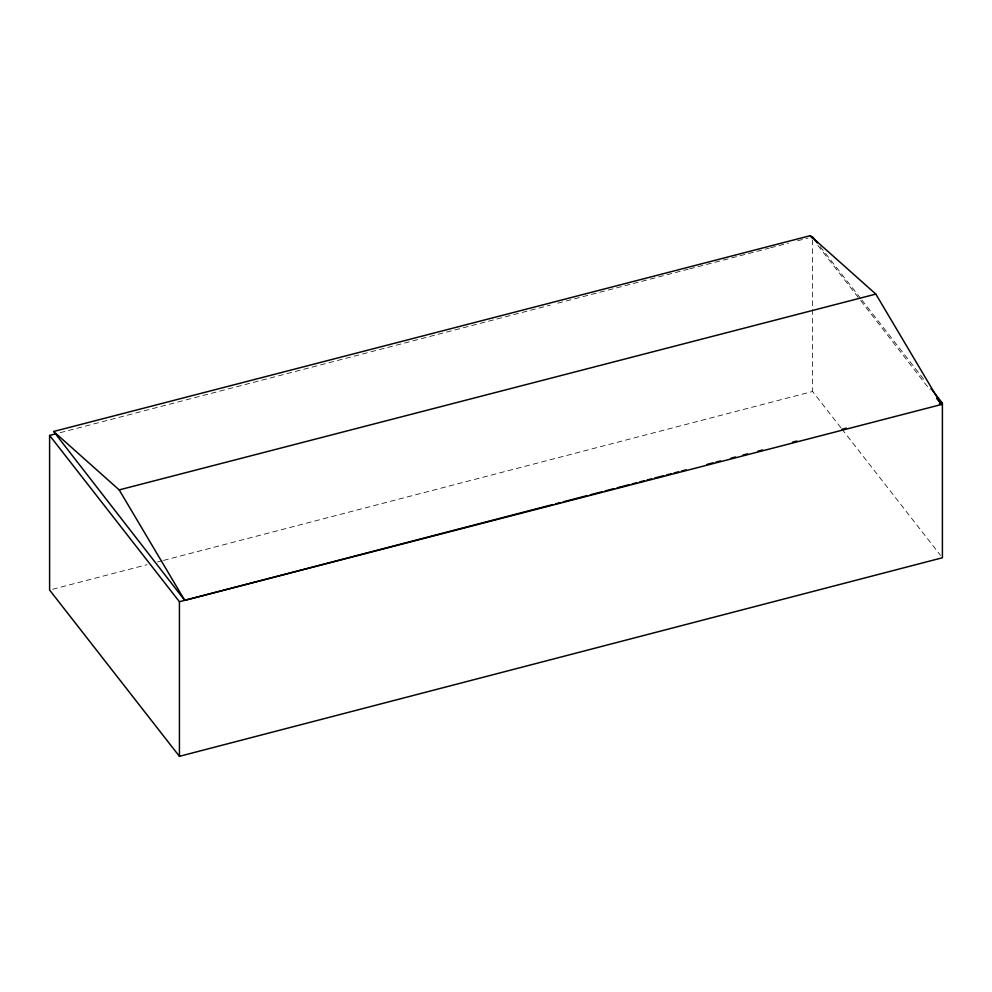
<?xml version="1.0" encoding="UTF-8"?>
<svg xmlns="http://www.w3.org/2000/svg" width="992" height="992" viewBox="0 0 992 992"><rect width="100%" height="100%" fill="white"/><g stroke="black" fill="none" stroke-linecap="round" stroke-linejoin="round"><path stroke-width="0.74" stroke-dasharray="4.96 3.72" d="M60.09 432.698L550.25 305.139M557.752 303.192L688.163 269.254M689.663 268.857L769.11 248.186M770.598 247.789L788.59 243.114M797.58 240.771L808.083 238.043M52.601 589.26L147.027 564.684M157.53 561.956L162.018 560.79M163.519 560.393L812.572 391.48L841.005 427.899M820.161 246.586L860.907 298.778M861.85 299.993L925.338 381.312M841.948 429.114L940.503 555.346M817.879 245.458L859.68 299.299M860.634 300.526L929.975 389.844M812.572 239.965L812.572 307.991M812.572 309.541L812.572 391.48"/><path stroke-width="1.49" d="M931.029 388.591L942.4 403.161L942.4 557.764L179.428 756.326L49.6 590.042L49.6 435.426L55.602 433.876M49.6 435.426L179.428 601.71L552.668 504.581M555.669 503.8L560.158 502.634M563.158 501.853L587.14 495.603M590.141 494.822L602.132 491.71M605.132 490.928L614.122 488.585M617.123 487.804L629.114 484.691M632.115 483.91L636.616 482.732M639.604 481.951L644.106 480.785M647.106 480.004L651.595 478.838M654.596 478.057L663.586 475.714M666.587 474.932L671.088 473.767M674.089 472.986L678.578 471.808M681.578 471.026L686.08 469.861M707.06 464.405L713.062 462.842M716.05 462.061L720.552 460.896M731.042 458.155L735.543 456.99M743.033 455.043L747.534 453.865M758.024 451.137L762.526 449.971M792.509 442.159L796.998 440.994M841.972 429.288L846.461 428.122M939.399 403.93L942.4 403.161M53.642 431.483L810.278 235.674L875.824 294.091L941.383 404.525L184.735 600.346L53.642 431.483L119.189 489.899L184.735 600.346M119.189 489.899L875.824 294.091M812.572 236.877L817.309 242.941M810.278 235.674L812.175 238.117M936.634 398.412L941.383 404.525M179.428 601.71L179.428 756.326"/></g></svg>
